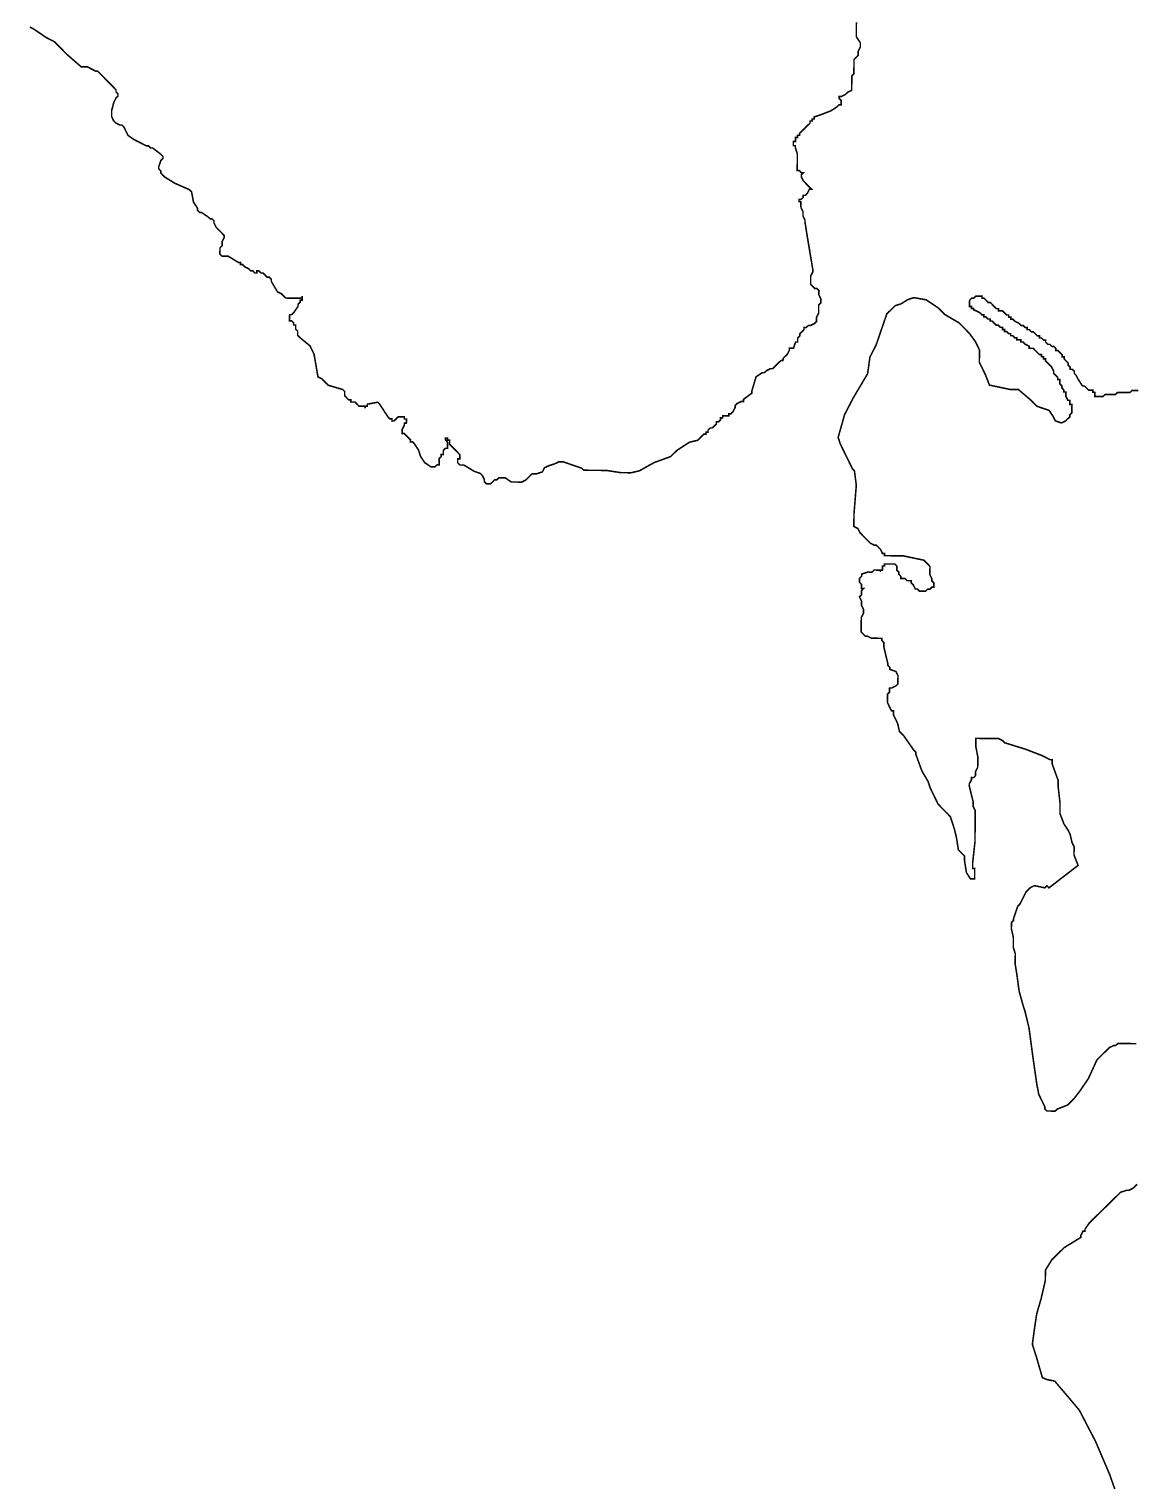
# Model space of a CAD drawing. Header units: metres. Extents: x 290190 to 339802, y 1811045 to 1991312.
# Drawn here: x 294124 to 296267, y 1977230 to 1980047 of the extents above; entities that cross this region are included whole.
import ezdxf

# ---------------------------------------------------------------- set-up
doc = ezdxf.new("R2010")
doc.units = ezdxf.units.M
doc.header["$MEASUREMENT"] = 0
doc.layers.add('HAZARDS LINE', color=1, linetype='Continuous')

msp = doc.modelspace()

# ---------------------------------------------------------------- linework, layer by layer
at = {"layer": 'HAZARDS LINE', "lineweight": 18}
for points in [[(295728.5, 1980059.8, 3.01, 3.01, 0), (295728.3, 1980031.8, 3.01, 3.01, 0), (295736.2, 1980019.7, 3.01, 3.01, 0), (295736.1, 1980011.7, 3.01, 3.01, 0), (295732, 1980003.7, 3.01, 3.01, 0), (295732, 1979995.7, 3.01, 3.01, 0), (295727.9, 1979991.7, 3.01, 3.01, 0), (295723.9, 1979987.7, 3.01, 3.01, 0), (295723.6, 1979959.7, 3.01, 3.01, 0), (295719.6, 1979955.7, 3.01, 3.01, 0), (295719.3, 1979927.6, 3.01, 3.01, 0), (295711.3, 1979923.7, 3.01, 3.01, 0), (295707.2, 1979919.7, 3.01, 3.01, 0), (295699.2, 1979915.8, 3.01, 3.01, 0), (295695.1, 1979915.8, 3.01, 3.01, 0), (295695.1, 1979911.8, 3.01, 3.01, 0), (295699.1, 1979907.8, 3.01, 3.01, 0), (295699, 1979899.8, 3.01, 3.01, 0), (295695, 1979899.8, 3.01, 3.01, 0), (295691, 1979895.8, 3.01, 3.01, 0), (295678.9, 1979887.9, 3.01, 3.01, 0), (295658.7, 1979880.1, 3.01, 3.01, 0), (295646.7, 1979876.2, 3.01, 3.01, 0), (295646.7, 1979872.2, 3.01, 3.01, 0), (295642.6, 1979872.2, 3.01, 3.01, 0), (295642.6, 1979868.2, 3.01, 3.01, 0), (295638.6, 1979868.2, 3.01, 3.01, 0), (295638.6, 1979864.2, 3.01, 3.01, 0), (295630.5, 1979856.3, 3.01, 3.01, 0), (295622.4, 1979848.3, 3.01, 3.01, 0), (295618.3, 1979844.4, 3.01, 3.01, 0), (295618.3, 1979840.4, 3.01, 3.01, 0), (295614.3, 1979840.4, 3.01, 3.01, 0), (295614.3, 1979836.4, 3.01, 3.01, 0), (295610.2, 1979836.4, 3.01, 3.01, 0), (295610.2, 1979828.4, 3.01, 3.01, 0), (295606.2, 1979828.5, 3.01, 3.01, 0), (295606.1, 1979820.4, 3.01, 3.01, 0), (295610.1, 1979820.4, 3.01, 3.01, 0), (295610.1, 1979816.4, 3.01, 3.01, 0), (295614, 1979804.3, 3.01, 3.01, 0), (295613.7, 1979772.3, 3.01, 3.01, 0), (295617.7, 1979772.2, 3.01, 3.01, 0), (295621.6, 1979768.2, 3.01, 3.01, 0), (295625.3, 1979767.8, 3.01, 3.01, 0), (295621.6, 1979764.2, 3.01, 3.01, 0), (295621.6, 1979760.2, 3.01, 3.01, 0), (295625.5, 1979752.1, 3.01, 3.01, 0), (295629.5, 1979748.1, 3.01, 3.01, 0), (295633.5, 1979744, 3.01, 3.01, 0), (295641.4, 1979735.9, 3.01, 3.01, 0), (295637.4, 1979736, 3.01, 3.01, 0), (295633.3, 1979728, 3.01, 3.01, 0), (295629.3, 1979724, 3.01, 3.01, 0), (295625.3, 1979724, 3.01, 3.01, 0), (295625.2, 1979720, 3.01, 3.01, 0), (295621.2, 1979716.1, 3.01, 3.01, 0), (295617.2, 1979716.1, 3.01, 3.01, 0), (295617.1, 1979712.1, 3.01, 3.01, 0), (295620.6, 1979711.4, 3.01, 3.01, 0), (295621, 1979700, 3.01, 3.01, 0), (295625, 1979692, 3.01, 3.01, 0), (295624.9, 1979684, 3.01, 3.01, 0), (295628.8, 1979675.9, 3.01, 3.01, 0), (295628.8, 1979671.9, 3.01, 3.01, 0), (295632.6, 1979647.8, 3.01, 3.01, 0), (295644, 1979579.6, 3.01, 3.01, 0), (295643.9, 1979575.5, 3.01, 3.01, 0), (295639.9, 1979567.6, 3.01, 3.01, 0), (295639.7, 1979551.5, 3.01, 3.01, 0), (295647.6, 1979543.4, 3.01, 3.01, 0), (295651.7, 1979543.4, 3.01, 3.01, 0), (295655.6, 1979539.4, 3.01, 3.01, 0), (295655.6, 1979531.3, 3.01, 3.01, 0), (295659.5, 1979523.3, 3.01, 3.01, 0), (295659.4, 1979515.3, 3.01, 3.01, 0), (295655.4, 1979511.3, 3.01, 3.01, 0), (295655.2, 1979495.3, 3.01, 3.01, 0), (295651.1, 1979487.3, 3.01, 3.01, 0), (295651.1, 1979479.3, 3.01, 3.01, 0), (295647, 1979475.3, 3.01, 3.01, 0), (295639, 1979471.4, 3.01, 3.01, 0), (295635, 1979471.4, 3.01, 3.01, 0), (295630.9, 1979467.4, 3.01, 3.01, 0), (295626.9, 1979467.5, 3.01, 3.01, 0), (295626.9, 1979463.5, 3.01, 3.01, 0), (295618.8, 1979455.5, 3.01, 3.01, 0), (295618.7, 1979451.5, 3.01, 3.01, 0), (295614.7, 1979447.5, 3.01, 3.01, 0), (295614.6, 1979439.5, 3.01, 3.01, 0), (295610.6, 1979439.6, 3.01, 3.01, 0), (295606.5, 1979427.6, 3.01, 3.01, 0), (295598.5, 1979427.6, 3.01, 3.01, 0), (295598.5, 1979423.6, 3.01, 3.01, 0), (295594.4, 1979415.6, 3.01, 3.01, 0), (295586.3, 1979407.7, 3.01, 3.01, 0), (295586.2, 1979403.7, 3.01, 3.01, 0), (295582.2, 1979403.7, 3.01, 3.01, 0), (295578.2, 1979399.8, 3.01, 3.01, 0), (295574.1, 1979395.8, 3.01, 3.01, 0), (295570.1, 1979391.8, 3.01, 3.01, 0), (295566.1, 1979387.8, 3.01, 3.01, 0), (295562.1, 1979387.9, 3.01, 3.01, 0), (295554, 1979383.9, 3.01, 3.01, 0), (295550, 1979380, 3.01, 3.01, 0), (295545.9, 1979380, 3.01, 3.01, 0), (295533.9, 1979372.1, 3.01, 3.01, 0), (295525.6, 1979344.1, 3.01, 3.01, 0), (295525.5, 1979340.1, 3.01, 3.01, 0), (295509.4, 1979328.2, 3.01, 3.01, 0), (295509.4, 1979324.2, 3.01, 3.01, 0), (295505.4, 1979324.3, 3.01, 3.01, 0), (295497.3, 1979320.3, 3.01, 3.01, 0), (295493.3, 1979316.4, 3.01, 3.01, 0), (295493.2, 1979312.3, 3.01, 3.01, 0), (295489.1, 1979304.4, 3.01, 3.01, 0), (295485.1, 1979300.4, 3.01, 3.01, 0), (295481.1, 1979300.4, 3.01, 3.01, 0), (295481.1, 1979296.4, 3.01, 3.01, 0), (295469, 1979296.5, 3.01, 3.01, 0), (295469, 1979292.5, 3.01, 3.01, 0), (295465, 1979292.6, 3.01, 3.01, 0), (295464.9, 1979288.5, 3.01, 3.01, 0), (295460.9, 1979284.6, 3.01, 3.01, 0), (295456.9, 1979284.6, 3.01, 3.01, 0), (295456.9, 1979280.6, 3.01, 3.01, 0), (295452.8, 1979276.6, 3.01, 3.01, 0), (295448.8, 1979272.7, 3.01, 3.01, 0), (295444.8, 1979272.7, 3.01, 3.01, 0), (295440.7, 1979268.7, 3.01, 3.01, 0), (295440.7, 1979264.7, 3.01, 3.01, 0), (295436.7, 1979264.8, 3.01, 3.01, 0), (295436.6, 1979260.7, 3.01, 3.01, 0), (295432.6, 1979260.8, 3.01, 3.01, 0), (295420.5, 1979248.9, 3.01, 3.01, 0), (295404.4, 1979245, 3.01, 3.01, 0), (295380.2, 1979229.2, 3.01, 3.01, 0), (295368.1, 1979217.3, 3.01, 3.01, 0), (295335.9, 1979205.5, 3.01, 3.01, 0), (295307.7, 1979189.8, 3.01, 3.01, 0), (295291.7, 1979185.9, 3.01, 3.01, 0), (295271.6, 1979186.1, 3.01, 3.01, 0), (295243.6, 1979190.4, 3.01, 3.01, 0), (295199.5, 1979190.8, 3.01, 3.01, 0), (295195.5, 1979194.8, 3.01, 3.01, 0), (295183.6, 1979198.9, 3.01, 3.01, 0), (295171.6, 1979203, 3.01, 3.01, 0), (295159.6, 1979207.2, 3.01, 3.01, 0), (295151.6, 1979207.2, 3.01, 3.01, 0), (295143.5, 1979203.3, 3.01, 3.01, 0), (295131.4, 1979199.4, 3.01, 3.01, 0), (295123.4, 1979195.5, 3.01, 3.01, 0), (295119.3, 1979187.5, 3.01, 3.01, 0), (295107.3, 1979183.6, 3.01, 3.01, 0), (295099.2, 1979183.7, 3.01, 3.01, 0), (295091.1, 1979175.7, 3.01, 3.01, 0), (295087.1, 1979171.7, 3.01, 3.01, 0), (295079.1, 1979167.8, 3.01, 3.01, 0), (295059, 1979168, 3.01, 3.01, 0), (295047.1, 1979176.1, 3.01, 3.01, 0), (295035, 1979176.2, 3.01, 3.01, 0), (295031, 1979172.3, 3.01, 3.01, 0), (295027, 1979172.3, 3.01, 3.01, 0), (295018.9, 1979164.4, 3.01, 3.01, 0), (295010.9, 1979164.4, 3.01, 3.01, 0), (295006.9, 1979168.5, 3.01, 3.01, 0), (295006.9, 1979172.5, 3.01, 3.01, 0), (295003, 1979180.5, 3.01, 3.01, 0), (294999, 1979184.6, 3.01, 3.01, 0), (294987.1, 1979188.7, 3.01, 3.01, 0), (294967.1, 1979200.9, 3.01, 3.01, 0), (294959.1, 1979201, 3.01, 3.01, 0), (294955.1, 1979205, 3.01, 3.01, 0), (294955.2, 1979213, 3.01, 3.01, 0), (294959.2, 1979213, 3.01, 3.01, 0), (294959.3, 1979221, 3.01, 3.01, 0), (294947.4, 1979233.2, 3.01, 3.01, 0), (294943.4, 1979237.2, 3.01, 3.01, 0), (294939.4, 1979241.2, 3.01, 3.01, 0), (294939.5, 1979249.3, 3.01, 3.01, 0), (294935.5, 1979249.3, 3.01, 3.01, 0), (294935.5, 1979253.3, 3.01, 3.01, 0), (294931.5, 1979253.3, 3.01, 3.01, 0), (294931.5, 1979249.3, 3.01, 3.01, 0), (294935.5, 1979245.3, 3.01, 3.01, 0), (294935.4, 1979233.3, 3.01, 3.01, 0), (294931.3, 1979233.3, 3.01, 3.01, 0), (294927.3, 1979229.3, 3.01, 3.01, 0), (294927.2, 1979221.3, 3.01, 3.01, 0), (294923.2, 1979221.4, 3.01, 3.01, 0), (294923.2, 1979217.3, 3.01, 3.01, 0), (294919.1, 1979213.4, 3.01, 3.01, 0), (294919, 1979201.3, 3.01, 3.01, 0), (294915, 1979201.4, 3.01, 3.01, 0), (294911, 1979197.4, 3.01, 3.01, 0), (294903, 1979197.5, 3.01, 3.01, 0), (294891, 1979205.6, 3.01, 3.01, 0), (294883.1, 1979217.7, 3.01, 3.01, 0), (294879.2, 1979229.8, 3.01, 3.01, 0), (294871.3, 1979241.9, 3.01, 3.01, 0), (294867.3, 1979245.9, 3.01, 3.01, 0), (294863.3, 1979246, 3.01, 3.01, 0), (294863.4, 1979250, 3.01, 3.01, 0), (294855.4, 1979258.1, 3.01, 3.01, 0), (294851.4, 1979262.1, 3.01, 3.01, 0), (294847.4, 1979262.1, 3.01, 3.01, 0), (294847.5, 1979270.1, 3.01, 3.01, 0), (294851.6, 1979278.1, 3.01, 3.01, 0), (294851.6, 1979282.1, 3.01, 3.01, 0), (294855.6, 1979282.1, 3.01, 3.01, 0), (294855.7, 1979290.1, 3.01, 3.01, 0), (294851.7, 1979290.2, 3.01, 3.01, 0), (294851.7, 1979294.2, 3.01, 3.01, 0), (294839.7, 1979294.3, 3.01, 3.01, 0), (294831.6, 1979286.3, 3.01, 3.01, 0), (294827.6, 1979286.4, 3.01, 3.01, 0), (294827.7, 1979290.4, 3.01, 3.01, 0), (294823.6, 1979290.4, 3.01, 3.01, 0), (294819.7, 1979294.5, 3.01, 3.01, 0), (294803.9, 1979318.7, 3.01, 3.01, 0), (294799.9, 1979322.7, 3.01, 3.01, 0), (294779.8, 1979318.9, 3.01, 3.01, 0), (294779.8, 1979314.9, 3.01, 3.01, 0), (294775.8, 1979314.9, 3.01, 3.01, 0), (294775.7, 1979310.9, 3.01, 3.01, 0), (294775.8, 1979314.9, 3.01, 3.01, 0), (294763.8, 1979315, 3.01, 3.01, 0), (294759.8, 1979319.1, 3.01, 3.01, 0), (294755.8, 1979323.1, 3.01, 3.01, 0), (294747.8, 1979323.2, 3.01, 3.01, 0), (294747.8, 1979327.2, 3.01, 3.01, 0), (294743.8, 1979327.2, 3.01, 3.01, 0), (294735.9, 1979335.3, 3.01, 3.01, 0), (294736, 1979343.3, 3.01, 3.01, 0), (294732, 1979347.4, 3.01, 3.01, 0), (294704, 1979355.6, 3.01, 3.01, 0), (294700, 1979359.7, 3.01, 3.01, 0), (294696.1, 1979363.7, 3.01, 3.01, 0), (294692.1, 1979367.8, 3.01, 3.01, 0), (294684.1, 1979371.9, 3.01, 3.01, 0), (294676.5, 1979416, 3.01, 3.01, 0), (294668.6, 1979432.1, 3.01, 3.01, 0), (294648.7, 1979448.4, 3.01, 3.01, 0), (294644.8, 1979452.4, 3.01, 3.01, 0), (294644.8, 1979460.4, 3.01, 3.01, 0), (294640.9, 1979464.5, 3.01, 3.01, 0), (294640.9, 1979472.5, 3.01, 3.01, 0), (294636.9, 1979472.5, 3.01, 3.01, 0), (294637, 1979476.5, 3.01, 3.01, 0), (294633, 1979480.6, 3.01, 3.01, 0), (294629, 1979480.6, 3.01, 3.01, 0), (294629.1, 1979492.6, 3.01, 3.01, 0), (294633.1, 1979492.6, 3.01, 3.01, 0), (294637.2, 1979496.6, 3.01, 3.01, 0), (294645.3, 1979508.5, 3.01, 3.01, 0), (294645.3, 1979512.5, 3.01, 3.01, 0), (294649.4, 1979516.5, 3.01, 3.01, 0), (294649.4, 1979520.5, 3.01, 3.01, 0), (294653.4, 1979520.5, 3.01, 3.01, 0), (294653.5, 1979528.5, 3.01, 3.01, 0), (294653.4, 1979524.5, 3.01, 3.01, 0), (294621.4, 1979524.8, 3.01, 3.01, 0), (294617.4, 1979528.8, 3.01, 3.01, 0), (294613.4, 1979532.9, 3.01, 3.01, 0), (294605.5, 1979536.9, 3.01, 3.01, 0), (294593.6, 1979557.1, 3.01, 3.01, 0), (294593.7, 1979561.1, 3.01, 3.01, 0), (294589.7, 1979565.2, 3.01, 3.01, 0), (294585.7, 1979565.2, 3.01, 3.01, 0), (294577.7, 1979573.3, 3.01, 3.01, 0), (294573.7, 1979573.3, 3.01, 3.01, 0), (294569.8, 1979577.4, 3.01, 3.01, 0), (294565.7, 1979577.4, 3.01, 3.01, 0), (294565.7, 1979573.4, 3.01, 3.01, 0), (294561.7, 1979573.4, 3.01, 3.01, 0), (294557.7, 1979577.5, 3.01, 3.01, 0), (294553.7, 1979577.5, 3.01, 3.01, 0), (294549.7, 1979581.6, 3.01, 3.01, 0), (294541.8, 1979585.6, 3.01, 3.01, 0), (294537.8, 1979589.7, 3.01, 3.01, 0), (294533.8, 1979589.7, 3.01, 3.01, 0), (294533.8, 1979593.7, 3.01, 3.01, 0), (294529.8, 1979593.8, 3.01, 3.01, 0), (294509.9, 1979606, 3.01, 3.01, 0), (294497.9, 1979606.1, 3.01, 3.01, 0), (294493.9, 1979610.1, 3.01, 3.01, 0), (294494, 1979622.2, 3.01, 3.01, 0), (294498.1, 1979626.1, 3.01, 3.01, 0), (294498.1, 1979634.1, 3.01, 3.01, 0), (294502.2, 1979642.1, 3.01, 3.01, 0), (294502.2, 1979646.1, 3.01, 3.01, 0), (294498.3, 1979650.2, 3.01, 3.01, 0), (294494.3, 1979654.2, 3.01, 3.01, 0), (294490.3, 1979658.3, 3.01, 3.01, 0), (294486.4, 1979662.3, 3.01, 3.01, 0), (294482.4, 1979670.4, 3.01, 3.01, 0), (294482.5, 1979674.4, 3.01, 3.01, 0), (294478.5, 1979678.4, 3.01, 3.01, 0), (294474.5, 1979678.5, 3.01, 3.01, 0), (294470.5, 1979682.5, 3.01, 3.01, 0), (294458.6, 1979690.6, 3.01, 3.01, 0), (294454.6, 1979690.7, 3.01, 3.01, 0), (294450.6, 1979694.7, 3.01, 3.01, 0), (294450.6, 1979698.7, 3.01, 3.01, 0), (294442.7, 1979710.8, 3.01, 3.01, 0), (294438.9, 1979730.9, 3.01, 3.01, 0), (294434.9, 1979734.9, 3.01, 3.01, 0), (294407, 1979747.2, 3.01, 3.01, 0), (294387, 1979759.4, 3.01, 3.01, 0), (294379.1, 1979767.5, 3.01, 3.01, 0), (294379.1, 1979771.5, 3.01, 3.01, 0), (294375.2, 1979775.6, 3.01, 3.01, 0), (294375.2, 1979779.6, 3.01, 3.01, 0), (294379.3, 1979791.6, 3.01, 3.01, 0), (294383.4, 1979795.5, 3.01, 3.01, 0), (294383.4, 1979799.6, 3.01, 3.01, 0), (294379.4, 1979803.6, 3.01, 3.01, 0), (294363.5, 1979815.8, 3.01, 3.01, 0), (294359.5, 1979815.8, 3.01, 3.01, 0), (294355.5, 1979819.9, 3.01, 3.01, 0), (294351.5, 1979819.9, 3.01, 3.01, 0), (294327.6, 1979832.1, 3.01, 3.01, 0), (294315.6, 1979840.3, 3.01, 3.01, 0), (294311.7, 1979848.3, 3.01, 3.01, 0), (294307.8, 1979856.4, 3.01, 3.01, 0), (294303.8, 1979860.4, 3.01, 3.01, 0), (294299.8, 1979860.5, 3.01, 3.01, 0), (294291.8, 1979864.5, 3.01, 3.01, 0), (294287.8, 1979868.6, 3.01, 3.01, 0), (294283.9, 1979876.6, 3.01, 3.01, 0), (294284, 1979888.7, 3.01, 3.01, 0), (294288.2, 1979904.7, 3.01, 3.01, 0), (294292.2, 1979912.6, 3.01, 3.01, 0), (294296.3, 1979916.6, 3.01, 3.01, 0), (294296.3, 1979920.6, 3.01, 3.01, 0), (294292.4, 1979924.7, 3.01, 3.01, 0), (294292.4, 1979928.7, 3.01, 3.01, 0), (294256.7, 1979965.1, 3.01, 3.01, 0), (294252.6, 1979965.1, 3.01, 3.01, 0), (294236.7, 1979973.3, 3.01, 3.01, 0), (294224.7, 1979973.4, 3.01, 3.01, 0), (294196.8, 1979997.7, 3.01, 3.01, 0), (294173, 1980022, 3.01, 3.01, 0), (294157, 1980030.1, 3.01, 3.01, 0), (294133.1, 1980046.4, 3.01, 3.01, 0), (294125.2, 1980050.5, 3.01, 3.01, 0)], [(296271.5, 1978078.5, 3.01, 3.01, 0), (296235.5, 1978078.8, 3.01, 3.01, 0), (296231.4, 1978074.9, 3.01, 3.01, 0), (296227.4, 1978074.9, 3.01, 3.01, 0), (296219.4, 1978071, 3.01, 3.01, 0), (296199.1, 1978051.1, 3.01, 3.01, 0), (296195.1, 1978047.1, 3.01, 3.01, 0), (296178.7, 1978011.2, 3.01, 3.01, 0), (296162.5, 1977987.3, 3.01, 3.01, 0), (296150.3, 1977971.4, 3.01, 3.01, 0), (296138.2, 1977959.5, 3.01, 3.01, 0), (296118.1, 1977951.6, 3.01, 3.01, 0), (296114, 1977947.7, 3.01, 3.01, 0), (296098, 1977947.8, 3.01, 3.01, 0), (296094, 1977951.9, 3.01, 3.01, 0), (296094.1, 1977955.9, 3.01, 3.01, 0), (296082.3, 1977980, 3.01, 3.01, 0), (296078.4, 1978000.1, 3.01, 3.01, 0), (296070.9, 1978052.3, 3.01, 3.01, 0), (296063.4, 1978108.5, 3.01, 3.01, 0), (296055.7, 1978140.6, 3.01, 3.01, 0), (296051.8, 1978152.7, 3.01, 3.01, 0), (296044, 1978180.8, 3.01, 3.01, 0), (296040.3, 1978208.9, 3.01, 3.01, 0), (296036.5, 1978233, 3.01, 3.01, 0), (296036.7, 1978253, 3.01, 3.01, 0), (296032.8, 1978265.1, 3.01, 3.01, 0), (296032.9, 1978285.1, 3.01, 3.01, 0), (296029.1, 1978301.2, 3.01, 3.01, 0), (296029.2, 1978313.2, 3.01, 3.01, 0), (296033.2, 1978317.2, 3.01, 3.01, 0), (296033.3, 1978321.2, 3.01, 3.01, 0), (296041.5, 1978345.2, 3.01, 3.01, 0), (296045.6, 1978349.2, 3.01, 3.01, 0), (296057.8, 1978373.1, 3.01, 3.01, 0), (296065.9, 1978381.1, 3.01, 3.01, 0), (296073.9, 1978385, 3.01, 3.01, 0), (296093.9, 1978380.8, 3.01, 3.01, 0), (296098, 1978384.8, 3.01, 3.01, 0), (296102, 1978380.7, 3.01, 3.01, 0), (296158.5, 1978424.3, 3.01, 3.01, 0), (296150.6, 1978444.4, 3.01, 3.01, 0), (296150.8, 1978460.5, 3.01, 3.01, 0), (296146.8, 1978468.5, 3.01, 3.01, 0), (296143, 1978484.6, 3.01, 3.01, 0), (296139.1, 1978492.6, 3.01, 3.01, 0), (296131.1, 1978504.7, 3.01, 3.01, 0), (296123.3, 1978524.8, 3.01, 3.01, 0), (296123.5, 1978544.9, 3.01, 3.01, 0), (296119.8, 1978577, 3.01, 3.01, 0), (296119.9, 1978589, 3.01, 3.01, 0), (296108.2, 1978621.2, 3.01, 3.01, 0), (296108.2, 1978629.2, 3.01, 3.01, 0), (296104.2, 1978629.3, 3.01, 3.01, 0), (296088.3, 1978637.4, 3.01, 3.01, 0), (296056.3, 1978649.7, 3.01, 3.01, 0), (296016.4, 1978662.1, 3.01, 3.01, 0), (296012.4, 1978666.2, 3.01, 3.01, 0), (296004.4, 1978670.3, 3.01, 3.01, 0), (295960.3, 1978670.7, 3.01, 3.01, 0), (295960.2, 1978654.6, 3.01, 3.01, 0), (295964, 1978634.5, 3.01, 3.01, 0), (295963.8, 1978614.5, 3.01, 3.01, 0), (295959.7, 1978606.5, 3.01, 3.01, 0), (295959.7, 1978598.5, 3.01, 3.01, 0), (295955.6, 1978594.5, 3.01, 3.01, 0), (295951.6, 1978594.6, 3.01, 3.01, 0), (295951.6, 1978590.6, 3.01, 3.01, 0), (295947.5, 1978582.6, 3.01, 3.01, 0), (295947.4, 1978578.6, 3.01, 3.01, 0), (295955.2, 1978546.4, 3.01, 3.01, 0), (295955.1, 1978538.4, 3.01, 3.01, 0), (295959, 1978530.4, 3.01, 3.01, 0), (295958.5, 1978470.2, 3.01, 3.01, 0), (295954.1, 1978430.2, 3.01, 3.01, 0), (295954, 1978418.2, 3.01, 3.01, 0), (295958, 1978418.1, 3.01, 3.01, 0), (295957.8, 1978398.1, 3.01, 3.01, 0), (295949.8, 1978398.2, 3.01, 3.01, 0), (295941.9, 1978410.3, 3.01, 3.01, 0), (295938.1, 1978434.3, 3.01, 3.01, 0), (295938.2, 1978442.4, 3.01, 3.01, 0), (295926.3, 1978454.5, 3.01, 3.01, 0), (295922.5, 1978478.6, 3.01, 3.01, 0), (295918.6, 1978494.7, 3.01, 3.01, 0), (295910.8, 1978518.8, 3.01, 3.01, 0), (295902.9, 1978526.9, 3.01, 3.01, 0), (295887, 1978543, 3.01, 3.01, 0), (295879.1, 1978559.2, 3.01, 3.01, 0), (295875.2, 1978567.2, 3.01, 3.01, 0), (295871.3, 1978575.3, 3.01, 3.01, 0), (295867.4, 1978587.3, 3.01, 3.01, 0), (295855.5, 1978607.5, 3.01, 3.01, 0), (295843.8, 1978639.7, 3.01, 3.01, 0), (295843.8, 1978643.7, 3.01, 3.01, 0), (295839.9, 1978647.7, 3.01, 3.01, 0), (295820.1, 1978676, 3.01, 3.01, 0), (295812.1, 1978684, 3.01, 3.01, 0), (295808.3, 1978700.1, 3.01, 3.01, 0), (295804.3, 1978708.2, 3.01, 3.01, 0), (295800.4, 1978716.2, 3.01, 3.01, 0), (295800.5, 1978724.2, 3.01, 3.01, 0), (295796.5, 1978724.3, 3.01, 3.01, 0), (295792.5, 1978732.3, 3.01, 3.01, 0), (295788.6, 1978740.4, 3.01, 3.01, 0), (295788.7, 1978756.4, 3.01, 3.01, 0), (295792.8, 1978760.4, 3.01, 3.01, 0), (295792.9, 1978768.4, 3.01, 3.01, 0), (295796.9, 1978768.4, 3.01, 3.01, 0), (295804.9, 1978772.3, 3.01, 3.01, 0), (295809, 1978776.3, 3.01, 3.01, 0), (295809.1, 1978792.3, 3.01, 3.01, 0), (295805.2, 1978800.4, 3.01, 3.01, 0), (295793.2, 1978804.5, 3.01, 3.01, 0), (295793.2, 1978808.5, 3.01, 3.01, 0), (295789.3, 1978812.5, 3.01, 3.01, 0), (295789.3, 1978816.5, 3.01, 3.01, 0), (295785.4, 1978832.6, 3.01, 3.01, 0), (295781.6, 1978848.7, 3.01, 3.01, 0), (295781.6, 1978856.7, 3.01, 3.01, 0), (295777.7, 1978860.7, 3.01, 3.01, 0), (295777.7, 1978864.8, 3.01, 3.01, 0), (295757.7, 1978864.9, 3.01, 3.01, 0), (295749.7, 1978869, 3.01, 3.01, 0), (295745.7, 1978869.1, 3.01, 3.01, 0), (295741.7, 1978873.1, 3.01, 3.01, 0), (295737.7, 1978877.1, 3.01, 3.01, 0), (295738, 1978905.2, 3.01, 3.01, 0), (295742.1, 1978913.2, 3.01, 3.01, 0), (295742.2, 1978921.2, 3.01, 3.01, 0), (295738.2, 1978929.3, 3.01, 3.01, 0), (295738.3, 1978937.3, 3.01, 3.01, 0), (295734.4, 1978945.3, 3.01, 3.01, 0), (295738.4, 1978949.3, 3.01, 3.01, 0), (295738.5, 1978957.3, 3.01, 3.01, 0), (295742.5, 1978961.3, 3.01, 3.01, 0), (295738.5, 1978961.3, 3.01, 3.01, 0), (295738.6, 1978969.3, 3.01, 3.01, 0), (295734.6, 1978973.4, 3.01, 3.01, 0), (295734.7, 1978981.4, 3.01, 3.01, 0), (295738.7, 1978985.4, 3.01, 3.01, 0), (295738.8, 1978989.4, 3.01, 3.01, 0), (295750.8, 1978993.3, 3.01, 3.01, 0), (295758.8, 1978993.2, 3.01, 3.01, 0), (295762.9, 1978997.2, 3.01, 3.01, 0), (295774.9, 1978997.1, 3.01, 3.01, 0), (295774.9, 1978993.1, 3.01, 3.01, 0), (295774.9, 1978997.1, 3.01, 3.01, 0), (295778.9, 1978997, 3.01, 3.01, 0), (295779, 1979005.1, 3.01, 3.01, 0), (295783, 1979005, 3.01, 3.01, 0), (295783, 1979009, 3.01, 3.01, 0), (295803.1, 1979008.8, 3.01, 3.01, 0), (295807.1, 1979004.8, 3.01, 3.01, 0), (295807, 1978996.8, 3.01, 3.01, 0), (295811, 1978992.7, 3.01, 3.01, 0), (295810.9, 1978988.7, 3.01, 3.01, 0), (295814.9, 1978984.7, 3.01, 3.01, 0), (295814.8, 1978980.7, 3.01, 3.01, 0), (295822.9, 1978980.6, 3.01, 3.01, 0), (295826.8, 1978976.6, 3.01, 3.01, 0), (295834.9, 1978976.5, 3.01, 3.01, 0), (295834.8, 1978972.5, 3.01, 3.01, 0), (295838.8, 1978968.4, 3.01, 3.01, 0), (295842.7, 1978960.4, 3.01, 3.01, 0), (295846.7, 1978960.3, 3.01, 3.01, 0), (295850.7, 1978956.3, 3.01, 3.01, 0), (295862.7, 1978956.2, 3.01, 3.01, 0), (295866.8, 1978960.2, 3.01, 3.01, 0), (295870.8, 1978960.1, 3.01, 3.01, 0), (295874.8, 1978964.1, 3.01, 3.01, 0), (295878.8, 1978964.1, 3.01, 3.01, 0), (295878.9, 1978972.1, 3.01, 3.01, 0), (295874.9, 1978976.1, 3.01, 3.01, 0), (295875, 1978980.1, 3.01, 3.01, 0), (295871, 1978988.2, 3.01, 3.01, 0), (295871.2, 1979004.2, 3.01, 3.01, 0), (295867.2, 1979008.3, 3.01, 3.01, 0), (295863.2, 1979012.3, 3.01, 3.01, 0), (295859.3, 1979016.3, 3.01, 3.01, 0), (295819.3, 1979024.7, 3.01, 3.01, 0), (295783.2, 1979025.1, 3.01, 3.01, 0), (295783.2, 1979029.1, 3.01, 3.01, 0), (295779.2, 1979029.1, 3.01, 3.01, 0), (295775.3, 1979037.2, 3.01, 3.01, 0), (295771.3, 1979041.2, 3.01, 3.01, 0), (295767.3, 1979045.3, 3.01, 3.01, 0), (295763.3, 1979045.3, 3.01, 3.01, 0), (295755.4, 1979049.4, 3.01, 3.01, 0), (295751.4, 1979053.4, 3.01, 3.01, 0), (295743.4, 1979061.5, 3.01, 3.01, 0), (295739.5, 1979065.5, 3.01, 3.01, 0), (295735.5, 1979069.6, 3.01, 3.01, 0), (295731.6, 1979077.6, 3.01, 3.01, 0), (295723.6, 1979081.7, 3.01, 3.01, 0), (295723.8, 1979105.8, 3.01, 3.01, 0), (295728.3, 1979161.9, 3.01, 3.01, 0), (295724.6, 1979190, 3.01, 3.01, 0), (295720.6, 1979194, 3.01, 3.01, 0), (295697, 1979242.3, 3.01, 3.01, 0), (295693.1, 1979254.4, 3.01, 3.01, 0), (295705.5, 1979298.4, 3.01, 3.01, 0), (295721.9, 1979330.3, 3.01, 3.01, 0), (295750.3, 1979378.1, 3.01, 3.01, 0), (295754.7, 1979410.2, 3.01, 3.01, 0), (295766.9, 1979434.1, 3.01, 3.01, 0), (295779.2, 1979470.1, 3.01, 3.01, 0), (295787.5, 1979494.1, 3.01, 3.01, 0), (295803.7, 1979509.9, 3.01, 3.01, 0), (295815.7, 1979513.8, 3.01, 3.01, 0), (295827.8, 1979521.7, 3.01, 3.01, 0), (295839.9, 1979525.6, 3.01, 3.01, 0), (295863.9, 1979521.4, 3.01, 3.01, 0), (295887.8, 1979505.2, 3.01, 3.01, 0), (295899.7, 1979493, 3.01, 3.01, 0), (295927.6, 1979476.7, 3.01, 3.01, 0), (295935.6, 1979468.6, 3.01, 3.01, 0), (295947.5, 1979456.5, 3.01, 3.01, 0), (295959.3, 1979440.4, 3.01, 3.01, 0), (295967.2, 1979424.3, 3.01, 3.01, 0), (295967, 1979400.2, 3.01, 3.01, 0), (295978.8, 1979376, 3.01, 3.01, 0), (295986.6, 1979355.9, 3.01, 3.01, 0), (296026.6, 1979347.5, 3.01, 3.01, 0), (296042.7, 1979347.4, 3.01, 3.01, 0), (296066.5, 1979327.1, 3.01, 3.01, 0), (296078.4, 1979315, 3.01, 3.01, 0), (296102.4, 1979306.8, 3.01, 3.01, 0), (296110.3, 1979294.7, 3.01, 3.01, 0), (296114.3, 1979286.6, 3.01, 3.01, 0), (296126.2, 1979282.5, 3.01, 3.01, 0), (296134.3, 1979286.4, 3.01, 3.01, 0), (296138.3, 1979290.4, 3.01, 3.01, 0), (296142.4, 1979294.4, 3.01, 3.01, 0), (296142.4, 1979298.4, 3.01, 3.01, 0), (296146.5, 1979302.4, 3.01, 3.01, 0), (296146.6, 1979318.4, 3.01, 3.01, 0), (296142.6, 1979318.4, 3.01, 3.01, 0), (296142.7, 1979326.4, 3.01, 3.01, 0), (296138.7, 1979326.5, 3.01, 3.01, 0), (296134.7, 1979334.5, 3.01, 3.01, 0), (296134.8, 1979342.5, 3.01, 3.01, 0), (296130.8, 1979342.6, 3.01, 3.01, 0), (296130.8, 1979346.6, 3.01, 3.01, 0), (296126.9, 1979350.6, 3.01, 3.01, 0), (296126.9, 1979354.6, 3.01, 3.01, 0), (296122.9, 1979358.7, 3.01, 3.01, 0), (296123, 1979366.7, 3.01, 3.01, 0), (296119, 1979366.7, 3.01, 3.01, 0), (296119, 1979370.8, 3.01, 3.01, 0), (296115.1, 1979374.8, 3.01, 3.01, 0), (296111.1, 1979378.8, 3.01, 3.01, 0), (296111.1, 1979382.9, 3.01, 3.01, 0), (296107.2, 1979390.9, 3.01, 3.01, 0), (296103.2, 1979395, 3.01, 3.01, 0), (296099.3, 1979399, 3.01, 3.01, 0), (296095.3, 1979403, 3.01, 3.01, 0), (296095.3, 1979407.1, 3.01, 3.01, 0), (296091.3, 1979407.1, 3.01, 3.01, 0), (296091.3, 1979411.1, 3.01, 3.01, 0), (296087.3, 1979411.1, 3.01, 3.01, 0), (296087.4, 1979415.1, 3.01, 3.01, 0), (296083.4, 1979415.2, 3.01, 3.01, 0), (296079.4, 1979419.2, 3.01, 3.01, 0), (296075.4, 1979423.3, 3.01, 3.01, 0), (296071.5, 1979427.3, 3.01, 3.01, 0), (296063.4, 1979427.4, 3.01, 3.01, 0), (296063.5, 1979431.4, 3.01, 3.01, 0), (296055.5, 1979435.5, 3.01, 3.01, 0), (296051.5, 1979439.5, 3.01, 3.01, 0), (296047.5, 1979439.6, 3.01, 3.01, 0), (296047.6, 1979443.6, 3.01, 3.01, 0), (296039.5, 1979443.6, 3.01, 3.01, 0), (296039.6, 1979447.7, 3.01, 3.01, 0), (296035.6, 1979447.7, 3.01, 3.01, 0), (296031.6, 1979451.7, 3.01, 3.01, 0), (296027.9, 1979452, 3.01, 3.01, 0), (296027.6, 1979455.8, 3.01, 3.01, 0), (296023.6, 1979455.8, 3.01, 3.01, 0), (296019.6, 1979459.9, 3.01, 3.01, 0), (296015.6, 1979459.9, 3.01, 3.01, 0), (296015.7, 1979463.9, 3.01, 3.01, 0), (296011.7, 1979463.9, 3.01, 3.01, 0), (296011.7, 1979468, 3.01, 3.01, 0), (296007.7, 1979468, 3.01, 3.01, 0), (296003.7, 1979472, 3.01, 3.01, 0), (295999.7, 1979472.1, 3.01, 3.01, 0), (295995.7, 1979476.1, 3.01, 3.01, 0), (295991.8, 1979480.2, 3.01, 3.01, 0), (295987.8, 1979480.2, 3.01, 3.01, 0), (295987.8, 1979484.2, 3.01, 3.01, 0), (295983.8, 1979484.2, 3.01, 3.01, 0), (295979.8, 1979488.3, 3.01, 3.01, 0), (295975.8, 1979488.3, 3.01, 3.01, 0), (295975.9, 1979492.3, 3.01, 3.01, 0), (295971.8, 1979492.4, 3.01, 3.01, 0), (295967.9, 1979496.4, 3.01, 3.01, 0), (295959.9, 1979500.5, 3.01, 3.01, 0), (295956.6, 1979501.1, 3.01, 3.01, 0), (295955.9, 1979504.5, 3.01, 3.01, 0), (295951.9, 1979504.6, 3.01, 3.01, 0), (295952, 1979508.6, 3.01, 3.01, 0), (295947.9, 1979508.6, 3.01, 3.01, 0), (295948.1, 1979520.6, 3.01, 3.01, 0), (295952.1, 1979524.6, 3.01, 3.01, 0), (295956.1, 1979524.6, 3.01, 3.01, 0), (295960.2, 1979528.6, 3.01, 3.01, 0), (295972.2, 1979528.4, 3.01, 3.01, 0), (295972.1, 1979524.4, 3.01, 3.01, 0), (295976.1, 1979524.4, 3.01, 3.01, 0), (295980.1, 1979520.4, 3.01, 3.01, 0), (295984.1, 1979516.3, 3.01, 3.01, 0), (295988.1, 1979516.3, 3.01, 3.01, 0), (295992.1, 1979512.2, 3.01, 3.01, 0), (295996, 1979508.2, 3.01, 3.01, 0), (296000, 1979504.1, 3.01, 3.01, 0), (296004, 1979504.1, 3.01, 3.01, 0), (296004, 1979500.1, 3.01, 3.01, 0), (296012, 1979500, 3.01, 3.01, 0), (296016, 1979496, 3.01, 3.01, 0), (296019.9, 1979491.9, 3.01, 3.01, 0), (296023.9, 1979491.9, 3.01, 3.01, 0), (296023.9, 1979487.9, 3.01, 3.01, 0), (296027.9, 1979487.8, 3.01, 3.01, 0), (296027.9, 1979483.8, 3.01, 3.01, 0), (296031.9, 1979483.8, 3.01, 3.01, 0), (296035.9, 1979479.8, 3.01, 3.01, 0), (296043.8, 1979475.7, 3.01, 3.01, 0), (296047.8, 1979471.6, 3.01, 3.01, 0), (296051.8, 1979471.6, 3.01, 3.01, 0), (296055.8, 1979467.5, 3.01, 3.01, 0), (296059.8, 1979467.5, 3.01, 3.01, 0), (296059.8, 1979463.5, 3.01, 3.01, 0), (296063.8, 1979463.5, 3.01, 3.01, 0), (296067.7, 1979459.4, 3.01, 3.01, 0), (296071.7, 1979459.4, 3.01, 3.01, 0), (296075.7, 1979455.3, 3.01, 3.01, 0), (296079.7, 1979451.3, 3.01, 3.01, 0), (296083.7, 1979451.3, 3.01, 3.01, 0), (296083.7, 1979447.2, 3.01, 3.01, 0), (296087.7, 1979447.2, 3.01, 3.01, 0), (296091.6, 1979443.2, 3.01, 3.01, 0), (296095.6, 1979443.1, 3.01, 3.01, 0), (296095.6, 1979439.1, 3.01, 3.01, 0), (296099.6, 1979435.1, 3.01, 3.01, 0), (296103.6, 1979435, 3.01, 3.01, 0), (296107.6, 1979431, 3.01, 3.01, 0), (296111.6, 1979431, 3.01, 3.01, 0), (296115.5, 1979426.9, 3.01, 3.01, 0), (296115.5, 1979422.9, 3.01, 3.01, 0), (296119.5, 1979422.9, 3.01, 3.01, 0), (296123.5, 1979418.8, 3.01, 3.01, 0), (296127.5, 1979414.8, 3.01, 3.01, 0), (296127.4, 1979410.8, 3.01, 3.01, 0), (296131.4, 1979410.7, 3.01, 3.01, 0), (296131.4, 1979406.7, 3.01, 3.01, 0), (296135.4, 1979402.7, 3.01, 3.01, 0), (296139.3, 1979398.6, 3.01, 3.01, 0), (296139.3, 1979394.6, 3.01, 3.01, 0), (296143.3, 1979390.6, 3.01, 3.01, 0), (296143.2, 1979386.6, 3.01, 3.01, 0), (296147.2, 1979386.5, 3.01, 3.01, 0), (296151.2, 1979382.5, 3.01, 3.01, 0), (296151.2, 1979378.5, 3.01, 3.01, 0), (296155.1, 1979374.4, 3.01, 3.01, 0), (296159.1, 1979366.4, 3.01, 3.01, 0), (296167, 1979354.3, 3.01, 3.01, 0), (296171, 1979354.2, 3.01, 3.01, 0), (296175, 1979350.2, 3.01, 3.01, 0), (296178.9, 1979346.2, 3.01, 3.01, 0), (296186.9, 1979346.1, 3.01, 3.01, 0), (296186.9, 1979342.1, 3.01, 3.01, 0), (296190.9, 1979342, 3.01, 3.01, 0), (296190.8, 1979334, 3.01, 3.01, 0), (296206.9, 1979333.9, 3.01, 3.01, 0), (296210.9, 1979337.8, 3.01, 3.01, 0), (296231, 1979337.7, 3.01, 3.01, 0), (296235, 1979341.6, 3.01, 3.01, 0), (296259.1, 1979341.4, 3.01, 3.01, 0), (296263.1, 1979345.4, 3.01, 3.01, 0), (296275.1, 1979345.3, 3.01, 3.01, 0)], [(296235.6, 1977197.5, 3.01, 3.01, 0), (296220.1, 1977241.9, 3.01, 3.01, 0), (296192.6, 1977306.5, 3.01, 3.01, 0), (296161.1, 1977367.2, 3.01, 3.01, 0), (296137.3, 1977395.6, 3.01, 3.01, 0), (296113, 1977424, 3.01, 3.01, 0), (296097.9, 1977427, 3.01, 3.01, 0), (296089.2, 1977430.7, 3.01, 3.01, 0), (296077.6, 1977470.9, 3.01, 3.01, 0), (296069.8, 1977495.1, 3.01, 3.01, 0), (296074.1, 1977527.1, 3.01, 3.01, 0), (296078.4, 1977555.1, 3.01, 3.01, 0), (296086.6, 1977583.1, 3.01, 3.01, 0), (296095, 1977619.1, 3.01, 3.01, 0), (296095.2, 1977639.2, 3.01, 3.01, 0), (296107.4, 1977659.1, 3.01, 3.01, 0), (296131.6, 1977682.9, 3.01, 3.01, 0), (296163.9, 1977702.7, 3.01, 3.01, 0), (296163.9, 1977706.7, 3.01, 3.01, 0), (296168, 1977714.7, 3.01, 3.01, 0), (296172, 1977714.6, 3.01, 3.01, 0), (296172, 1977718.6, 3.01, 3.01, 0), (296180.2, 1977730.6, 3.01, 3.01, 0), (296184.2, 1977734.6, 3.01, 3.01, 0), (296192.3, 1977742.5, 3.01, 3.01, 0), (296196.4, 1977746.5, 3.01, 3.01, 0), (296228.7, 1977778.2, 3.01, 3.01, 0), (296236.8, 1977786.2, 3.01, 3.01, 0), (296240.8, 1977790.2, 3.01, 3.01, 0), (296252.9, 1977794.1, 3.01, 3.01, 0), (296256.9, 1977794, 3.01, 3.01, 0), (296265, 1977798, 3.01, 3.01, 0), (296273.1, 1977805.9, 3.01, 3.01, 0)]]:
    msp.add_lwpolyline(points, format="xyseb", dxfattribs=at)

doc.saveas('drawing.dxf')
